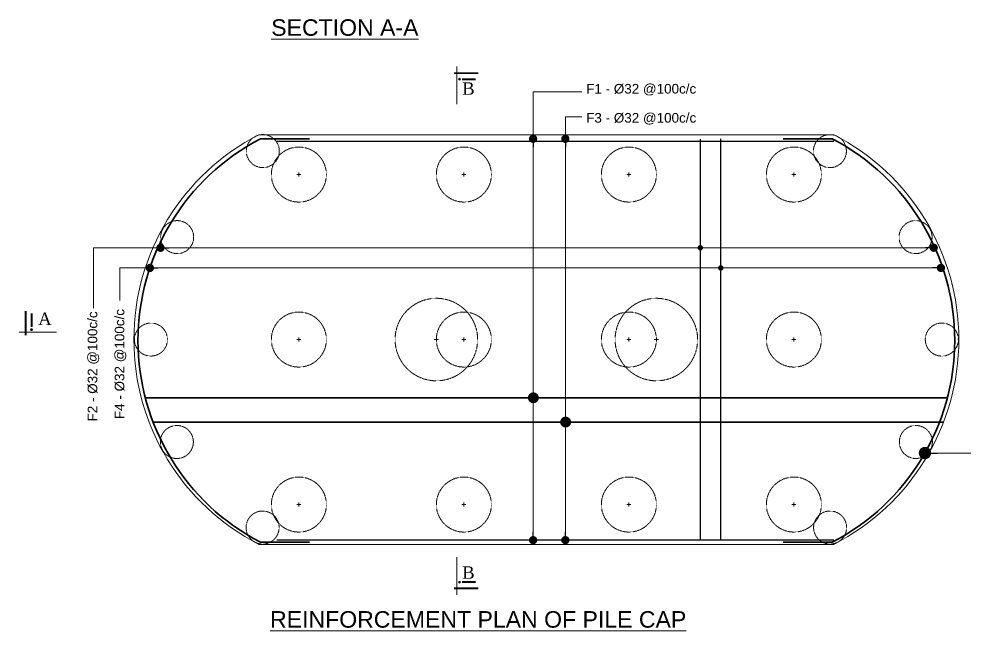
# Model space of a CAD drawing. Header units: millimetres. Extents: x -684453 to 35267, y -286696 to 273430.
# Drawn here: x -43707 to -26399, y 119714 to 130840 of the extents above; entities that cross this region are included whole.
import ezdxf

# ---------------------------------------------------------------- set-up
doc = ezdxf.new("R2010")
doc.units = ezdxf.units.MM
doc.linetypes.add('DASHED', pattern=[0.75, 0.5, -0.25])
for name, color, linetype, lineweight in [('Center Line', 34, 'Continuous', 15), ('Dimision', 4, 'Continuous', 9), ('hatch', 65, 'Continuous', 9), ('Pile', 11, 'Continuous', 15), ('Rod', 12, 'Continuous', 30), ('Rod -2', 5, 'Continuous', 35), ('Text', 7, 'Continuous', 15)]:
    doc.layers.add(name, color=color, linetype=linetype, lineweight=lineweight)
doc.styles.add('ROMANS', font='arial.ttf', dxfattribs={"height": 200})
doc.styles.get("Standard").update_dxf_attribs({"font": 'times.ttf'})
doc.dimstyles.new('ISO-25', dxfattribs={"dimtxt": 175, "dimasz": 100, "dimexe": 65, "dimexo": 115.625, "dimgap": 40, "dimtad": 1, "dimtoh": 1, "dimdec": 0, "dimtxsty": 'Standard', "dimblk": 'DOT', "dimcen": 300, "dimclrd": 256, "dimclre": 256, "dimclrt": 256, "dimadec": 0, "dimazin": 0, "dimtfac": 1, "dimtdec": 0, "dimtix": 1, "dimtmove": 0, "dimatfit": 3, "dimldrblk": 'DOT', "dimfxl": 75, "dimlwd": -1, "dimarcsym": 0})

# ---------------------------------------------------------------- blocks, each defined once
blk = doc.blocks.new('_Dot')
at = {"color": 0, "linetype": 'ByBlock', "lineweight": -2}
blk.add_line((-0.5, 0), (-1, 0), dxfattribs=at)
at = {"color": 0, "linetype": 'ByBlock', "const_width": 0.5}
blk.add_lwpolyline([(-0.25, 0, 1), (0.25, 0, 1)], format="xyb", close=True, dxfattribs=at)

msp = doc.modelspace()

# ---------------------------------------------------------------- hatches: boundary and pattern name
at = {"layer": 'Dimision', "ltscale": 5}
h = msp.add_hatch(color=256, dxfattribs=at)
h.paths.add_polyline_path([(-31370.1, 126681.5, 1), (-31270.1, 126681.5)])
h.paths.add_polyline_path([(-31370.1, 126681.5), (-31270.1, 126681.5, 1)])
h = msp.add_hatch(color=256, dxfattribs=at)
h.paths.add_polyline_path([(-31347.5, 126681.5, 1), (-31297.5, 126681.5)])
h.paths.add_polyline_path([(-31347.5, 126681.5), (-31297.5, 126681.5, 1)])
h = msp.add_hatch(color=256, dxfattribs=at)
h.paths.add_polyline_path([(-30997.6, 126314.7, 1), (-30897.6, 126314.7)])
h.paths.add_polyline_path([(-30997.6, 126314.7), (-30897.6, 126314.7, 1)])
h = msp.add_hatch(color=256, dxfattribs=at)
h.paths.add_polyline_path([(-30975, 126314.7, 1), (-30925, 126314.7)])
h.paths.add_polyline_path([(-30975, 126314.7), (-30925, 126314.7, 1)])
h = msp.add_hatch(color=256, dxfattribs=at)
h.paths.add_polyline_path([(-34455.6, 123953.7, 1), (-34255.6, 123953.7)])
h.paths.add_polyline_path([(-34455.6, 123953.7), (-34255.6, 123953.7, 1)])
h = msp.add_hatch(color=256, dxfattribs=at)
h.paths.add_polyline_path([(-34410.3, 123953.7, 1), (-34310.3, 123953.7)])
h.paths.add_polyline_path([(-34410.3, 123953.7), (-34310.3, 123953.7, 1)])
h = msp.add_hatch(color=256, dxfattribs=at)
h.paths.add_polyline_path([(-33868.8, 123512.2, 1), (-33668.8, 123512.2)])
h.paths.add_polyline_path([(-33868.8, 123512.2), (-33668.8, 123512.2, 1)])
h = msp.add_hatch(color=256, dxfattribs=at)
h.paths.add_polyline_path([(-33823.6, 123512.2, 1), (-33723.6, 123512.2)])
h.paths.add_polyline_path([(-33823.6, 123512.2), (-33723.6, 123512.2, 1)])
at = {"layer": 'Text'}
for points in [[(-35678.8, 129745.9, 1), (-35714.7, 129745.9, 1)], [(-43477.9, 125210.6, 1), (-43477.9, 125174.8, 1)], [(-35678.8, 120602.2, -1), (-35714.7, 120602.2, -1)]]:
    msp.add_hatch(color=256, dxfattribs=at).paths.add_polyline_path(points)

# ---------------------------------------------------------------- linework, layer by layer
at = {"layer": 'Center Line'}
for p, q in [((-38656.4, 128012.7), (-38581.4, 128012.7)), ((-38618.9, 127975.2), (-38618.9, 128050.2)), ((-35656.4, 128012.7), (-35581.4, 128012.7)), ((-35618.9, 127975.2), (-35618.9, 128050.2)), ((-32656.4, 128012.7), (-32581.4, 128012.7)), ((-32618.9, 127975.2), (-32618.9, 128050.2)), ((-29656.4, 128012.7), (-29581.4, 128012.7)), ((-29618.9, 127975.2), (-29618.9, 128050.2)), ((-38656.4, 125012.7), (-38581.4, 125012.7)), ((-38618.9, 124975.2), (-38618.9, 125050.2)), ((-36081.4, 125012.7), (-36156.4, 125012.7)), ((-36118.9, 125050.2), (-36118.9, 124975.2)), ((-35656.4, 125012.7), (-35581.4, 125012.7)), ((-35618.9, 124975.2), (-35618.9, 125050.2)), ((-32656.4, 125012.7), (-32581.4, 125012.7)), ((-32618.9, 124975.2), (-32618.9, 125050.2)), ((-32081.4, 125012.7), (-32156.4, 125012.7)), ((-32118.9, 125050.2), (-32118.9, 124975.2)), ((-29656.4, 125012.7), (-29581.4, 125012.7)), ((-29618.9, 124975.2), (-29618.9, 125050.2)), ((-38618.9, 121975.2), (-38618.9, 122050.2)), ((-35618.9, 121975.2), (-35618.9, 122050.2)), ((-32618.9, 121975.2), (-32618.9, 122050.2)), ((-29618.9, 121975.2), (-29618.9, 122050.2)), ((-38656.4, 122012.7), (-38581.4, 122012.7)), ((-35656.4, 122012.7), (-35581.4, 122012.7)), ((-32656.4, 122012.7), (-32581.4, 122012.7)), ((-29656.4, 122012.7), (-29581.4, 122012.7))]:
    msp.add_line(p, q, dxfattribs=at)
at = {"layer": 'Dimision', "ltscale": 5}
for centre, radius in [((-31322.5, 126681.5), 25), ((-31322.5, 126681.5), 25), ((-30950, 126314.7), 25), ((-30950, 126314.7), 25), ((-34360.3, 123953.7), 50), ((-34360.3, 123953.7), 50), ((-33773.6, 123512.2), 50), ((-33773.6, 123512.2), 50)]:
    msp.add_circle(centre, radius, dxfattribs=at)
at = {"layer": 'hatch', "linetype": 'DASHED', "ltscale": 4}
for centre, radius in [((-39274.2, 128438.7), 300), ((-28963.7, 128438.7), 300), ((-38618.9, 128012.7), 500), ((-35618.9, 128012.7), 500), ((-32618.9, 128012.7), 500), ((-29618.9, 128012.7), 500), ((-40831.8, 126875.2), 300), ((-27406.1, 126875.2), 300), ((-36118.9, 125012.7), 750), ((-32118.9, 125012.7), 750), ((-38618.9, 125012.7), 500), ((-35618.9, 125012.7), 500), ((-32618.9, 125012.7), 500), ((-29618.9, 125012.7), 500), ((-41308.8, 125012.7), 300), ((-26929.1, 125012.7), 300), ((-40837.2, 123150.2), 300), ((-27400.6, 123150.2), 300), ((-38618.9, 122012.7), 500), ((-35618.9, 122012.7), 500), ((-32618.9, 122012.7), 500), ((-29618.9, 122012.7), 500), ((-39277.8, 121595), 300), ((-28960, 121595), 300)]:
    msp.add_circle(centre, radius, dxfattribs=at)
at = {"layer": 'Pile', "ltscale": 3}
for p, q in [((-28893.9, 128737.7), (-39343.9, 128737.7)), ((-28893.9, 121287.7), (-39343.9, 121287.7))]:
    msp.add_line(p, q, dxfattribs=at)
for centre, start, end in [((-37431.8, 125012.7), 117.17198, 242.82802), ((-30806, 125012.7), 297.17198, 62.82802)]:
    msp.add_arc(centre, 4187.1, start, end, dxfattribs=at)
at = {"layer": 'Rod', "ltscale": 0.1}
for p, q in [((-28893.9, 128612.7), (-39021.5, 128612.7)), ((-30952.4, 128662.7), (-30952.4, 121362.7)), ((-28893.9, 121362.7), (-39021.5, 121362.7))]:
    msp.add_line(p, q, dxfattribs=at)
at = {"layer": 'Rod', "linetype": 'DASHED', "ltscale": 5}
msp.add_line((-31322.5, 128662.7), (-31322.5, 121362.7), dxfattribs=at)
at = {"layer": 'Rod -2', "linetype": 'DASHED', "ltscale": 5}
msp.add_line((-26832.6, 123953.7), (-41410.7, 123953.7), dxfattribs=at)
at = {"layer": 'Rod -2', "ltscale": 0.02}
msp.add_line((-26897, 123512.2), (-41268.9, 123512.2), dxfattribs=at)
for points in [[(-38423.5, 121327.1), (-39316.4, 121327.1, -0.6073261), (-39316.4, 128662.7), (-38423.5, 128662.7)], [(-29814.3, 121327.1), (-28921.4, 121327.1, 0.6073261), (-28921.4, 128662.7), (-29814.3, 128662.7)]]:
    msp.add_lwpolyline(points, format="xyb", dxfattribs=at)
at = {"layer": 'Text'}
for p, q in [((-35744.9, 129290.6), (-35744.9, 129974.7)), ((-43022.6, 125144.6), (-43706.7, 125144.6)), ((-35744.9, 121057.5), (-35744.9, 120373.4))]:
    msp.add_line(p, q, dxfattribs=at)
at = {"layer": 'Text', "const_width": 35.9}
for points in [[(-35799.8, 129856.1), (-35357.4, 129856.1)], [(-35651.3, 129745.9), (-35401.7, 129745.9)], [(-43588.1, 125089.7), (-43588.1, 125532.1)], [(-43477.9, 125238.2), (-43477.9, 125487.7)], [(-35799.8, 120492), (-35357.4, 120492)], [(-35651.3, 120602.2), (-35401.7, 120602.2)]]:
    msp.add_lwpolyline(points, dxfattribs=at)
at = {"layer": 'Text'}
for centre in [(-35696.7, 129745.9), (-43477.9, 125192.7), (-35696.7, 120602.2)]:
    msp.add_circle(centre, 17.9, dxfattribs=at)

# ---------------------------------------------------------------- texts
at = {"layer": 'Text', "style": 'ROMANS'}
for s, height, p in [('%%USECTION A-A', 300, (-39121.4, 130535.7)), ('F1 - %%C32 @100c/c ', 175, (-33395, 129485.3)), ('F3 - %%C32 @100c/c ', 175, (-33395, 128956.7))]:
    msp.add_text(s, height=height, dxfattribs=at).set_placement(p)
at = {"layer": 'Text'}
for s, p in [('B', (-35648.6, 129464.8)), ('A', (-43358.9, 125279.4)), ('B', (-35648.6, 120664.1))]:
    msp.add_text(s, height=224.2, dxfattribs=at).set_placement(p)
at = {"layer": 'Text', "style": 'ROMANS'}
for s, p in [('F2 - %%C32 @100c/c ', (-42284.1, 123523.4)), ('F4 - %%C32 @100c/c ', (-41792.2, 123567.1))]:
    msp.add_text(s, height=175, rotation=90, dxfattribs=at).set_placement(p)
at = {"layer": 'Text', "insert": (-39142.4, 120074.5), "char_height": 300, "width": 8235.459, "attachment_point": 1, "style": 'ROMANS'}
msp.add_mtext('{\\LREINFORCEMENT PLAN OF PILE CAP}', dxfattribs=at)

# ---------------------------------------------------------------- leaders
at = {"layer": 'Dimision', "ltscale": 5}
for points, override in [([(-34360.3, 121365.5), (-34360.3, 129516.8), (-33474.7, 129516.8)], {"dimasz": 150, "dimtad": 0}), ([(-33773.6, 121365.5), (-33773.6, 129062.4), (-33474.7, 129062.4)], {"dimasz": 150, "dimtad": 0}), ([(-34360.3, 128662.7), (-34360.3, 121365.5)], {"dimasz": 150, "dimtad": 0}), ([(-33773.6, 128662.7), (-33773.6, 121365.5)], {"dimasz": 150, "dimtad": 0}), ([(-27075.5, 126682), (-42352, 126681.5), (-42352, 125584.1)], {"dimasz": 150, "dimtad": 0}), ([(-41134.4, 126681.5), (-27075.5, 126682)], {"dimasz": 150, "dimtad": 0}), ([(-26946.2, 126314.7), (-41871.4, 126314.7), (-41871.4, 125721.4)], {"dimasz": 150, "dimtad": 0}), ([(-41327.2, 126314.7), (-26946.2, 126314.7)], {"dimasz": 150, "dimtad": 0}), ([(-27235.3, 122949.8), (-26399, 122949.8)], {"dimasz": 225, "dimtad": 0})]:
    msp.add_leader(points, dimstyle='ISO-25', override=override, dxfattribs=at)

doc.saveas('drawing.dxf')
